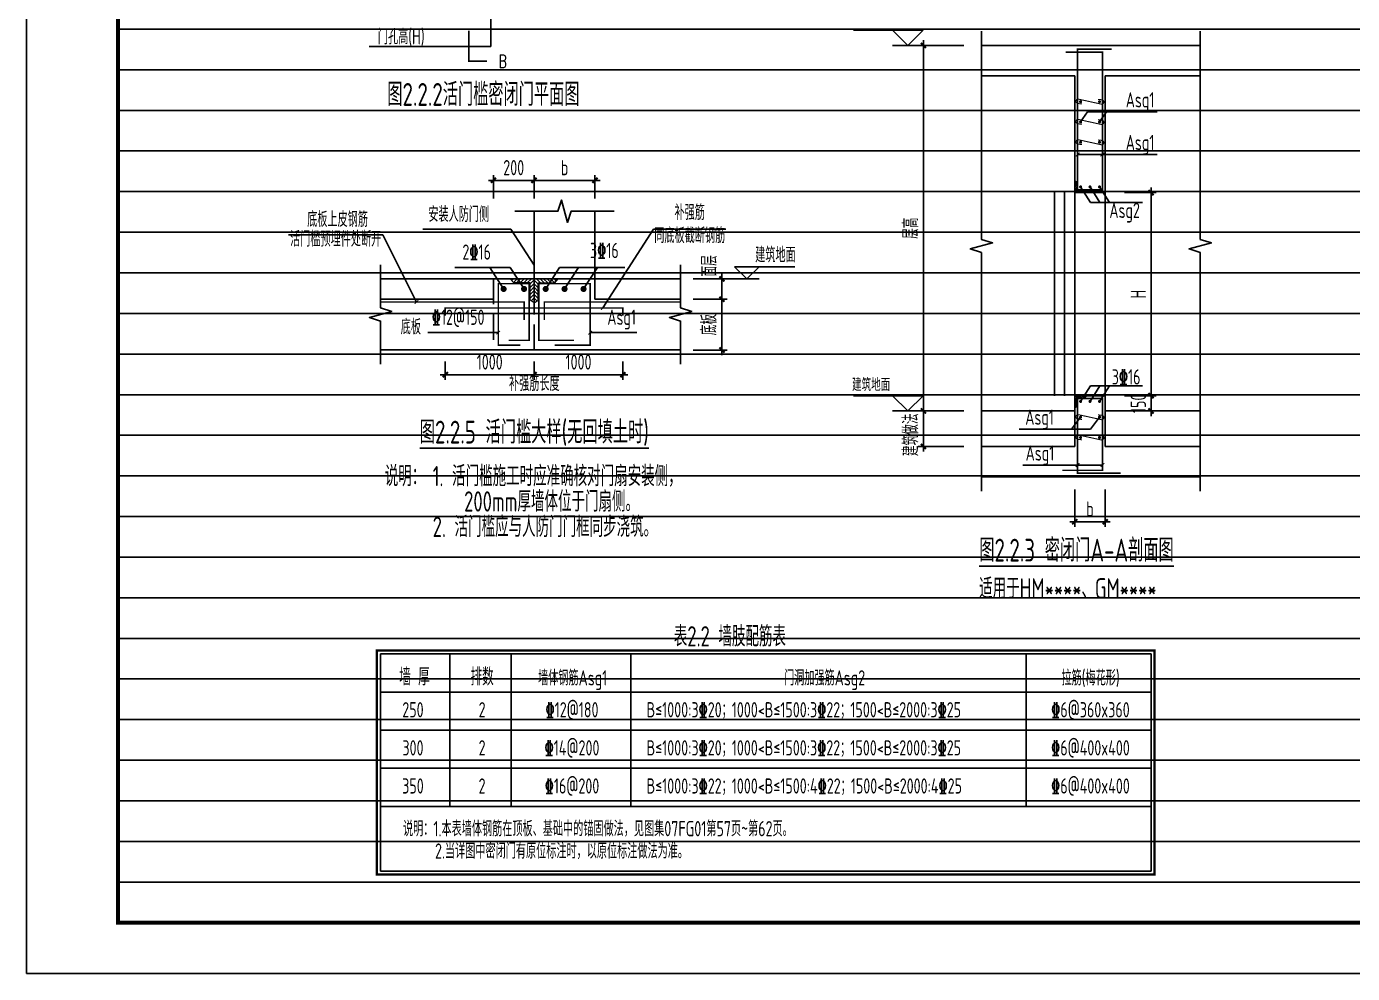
# Model space of a CAD drawing. Extents: x 37906 to 290206, y -18154 to 41246.
# Drawn here: x 37906 to 50966, y 11546 to 20872 of the extents above; entities that cross this region are included whole.
import ezdxf
from ezdxf.enums import TextEntityAlignment as Align

# ---------------------------------------------------------------- set-up
doc = ezdxf.new("R2010")
doc.units = 0
doc.header["$LTSCALE"] = 1000
doc.header["$MEASUREMENT"] = 0
doc.linetypes.add('DASH', pattern=[0.35, 0.25, -0.1])
for name, color, linetype in [('DETL', 7, 'Continuous'), ('DIM', 3, 'Continuous'), ('DIM_ELEV', 3, 'Continuous'), ('DIM_SYMB', 3, 'Continuous'), ('ECA_TK', 7, 'Continuous'), ('PUB_DIM', 3, 'Continuous'), ('PUB_TEXT', 7, 'Continuous'), ('REIN', 1, 'Continuous'), ('RF-KX', 142, 'Continuous'), ('TAB', 83, 'Continuous'), ('TAB_TEXT', 7, 'Continuous'), ('TEXT', 7, 'Continuous'), ('tk', 7, 'Continuous'), ('WALL', 9, 'Continuous')]:
    doc.layers.add(name, color=color, linetype=linetype)
for name, color, linetype, lineweight in [('REINL', 1, 'Continuous', 0), ('人防细线', 142, 'Continuous', 18), ('表格边线', 105, 'Continuous', 18)]:
    doc.layers.add(name, color=color, linetype=linetype, lineweight=lineweight)
doc.styles.add('_TCH_LABEL', font='COMPLEX', dxfattribs={"bigfont": 'GBCBIG'})
doc.styles.add('TSSD_Dimension', font='tssdeng.shx', dxfattribs={"width": 0.7, "bigfont": 'hztxt.shx'})
doc.styles.add('TSSD_Label', font='tssdeng2.shx', dxfattribs={"width": 0.7, "bigfont": 'tssdchn.shx'})
doc.styles.add('TSSD_Rein', font='tssdeng2.shx', dxfattribs={"width": 0.7, "bigfont": 'tssdchn.shx'})
doc.dimstyles.new('TSSD_25_50', dxfattribs={"dimtxt": 150, "dimasz": 50, "dimexe": 50, "dimexo": 125, "dimgap": 50, "dimtad": 1, "dimdec": 0, "dimlfac": 0.5, "dimzin": 0, "dimdsep": 46, "dimtxsty": 'TSSD_Dimension', "dimblk": 'ARCHTICK', "dimblk1": 'ARCHTICK', "dimblk2": 'ARCHTICK', "dimcen": 0, "dimdle": 50, "dimclrt": 7, "dimadec": 0, "dimazin": 0, "dimtfac": 1, "dimtdec": 0, "dimtix": 1, "dimtmove": 2, "dimatfit": 3, "dimfxl": 1, "dimtolj": 1, "dimtzin": 0, "dimarcsym": 0})
doc.dimstyles.new('TSSD_50_50', dxfattribs={"dimtxt": 150, "dimasz": 50, "dimexe": 50, "dimexo": 125, "dimgap": 50, "dimtad": 1, "dimdec": 0, "dimzin": 0, "dimdsep": 46, "dimtxsty": 'TSSD_Dimension', "dimblk": 'ARCHTICK', "dimblk1": 'ARCHTICK', "dimblk2": 'ARCHTICK', "dimcen": 0, "dimdle": 50, "dimclrt": 7, "dimadec": 0, "dimazin": 0, "dimtfac": 1, "dimtdec": 0, "dimtix": 1, "dimtmove": 2, "dimatfit": 3, "dimfxl": 1, "dimtolj": 1, "dimtzin": 0, "dimarcsym": 0})

# ---------------------------------------------------------------- blocks, each defined once
blk = doc.blocks.new('10B_A1')
at = {"layer": 'ECA_TK'}
blk.add_lwpolyline([(0, 0), (841, 0), (841, 594), (0, 594)], close=True, dxfattribs=at)
at = {"layer": 'ECA_TK', "const_width": 0.8}
blk.add_lwpolyline([(831, 10), (831, 584), (18, 584), (18, 10)], close=True, dxfattribs=at)
blk = doc.blocks.new('20190225.14171298')
at = {"layer": 'Defpoints', "color": 8, "lineweight": -3}
for p, q in [((37350, 8400), (0, 8400)), ((37350, 8000), (0, 8000)), ((37350, 7600), (0, 7600)), ((37350, 7200), (0, 7200)), ((37350, 6800), (0, 6800)), ((37350, 6400), (0, 6400)), ((37350, 6000), (0, 6000)), ((37350, 5600), (0, 5600)), ((37350, 5200), (0, 5200)), ((37350, 4800), (0, 4800)), ((37350, 4400), (0, 4400)), ((37350, 4000), (0, 4000)), ((37350, 3600), (0, 3600)), ((37350, 3200), (0, 3200)), ((37350, 2800), (0, 2800)), ((37350, 2400), (0, 2400)), ((37350, 2000), (0, 2000)), ((37350, 1600), (0, 1600)), ((37350, 1200), (0, 1200)), ((37350, 800), (0, 800)), ((37350, 400), (0, 400)), ((37350, 400), (0, 400)), ((37350, 0), (0, 0))]:
    blk.add_line(p, q, dxfattribs=at)
blk = doc.blocks.new('_ArchTick')
at = {"color": 0, "linetype": 'ByBlock', "const_width": 0.4}
blk.add_lwpolyline([(-0.5, -0.5), (0.5, 0.5)], dxfattribs=at)
blk = doc.blocks.new('*D45')
at = {"layer": 'Defpoints', "color": 0, "transparency": 16777216}
for p in [(48231, 16436), (48531, 16436), (48531, 15995)]:
    blk.add_point(p, dxfattribs=at)
at = {"layer": 'PUB_DIM', "color": 0, "lineweight": -2, "transparency": 16777216}
for p, q in [((48231, 16311), (48231, 15945)), ((48531, 16311), (48531, 15945)), ((48181, 15995), (48581, 15995))]:
    blk.add_line(p, q, dxfattribs=at)
at = {"layer": 'PUB_DIM', "color": 0, "lineweight": -2, "transparency": 16777216, "xscale": 50, "yscale": 50, "zscale": 50, "rotation": 180}
blk.add_blockref('_ArchTick', (48231, 15995), dxfattribs=at)
at = {"layer": 'PUB_DIM', "color": 0, "lineweight": -2, "transparency": 16777216, "xscale": 50, "yscale": 50, "zscale": 50}
blk.add_blockref('_ArchTick', (48531, 15995), dxfattribs=at)
at = {"layer": 'PUB_DIM', "color": 7, "transparency": 16777216, "insert": (48381, 16120), "char_height": 150, "attachment_point": 5, "style": 'TSSD_Dimension'}
blk.add_mtext('\\A1;b', dxfattribs=at)
blk = doc.blocks.new('*D46')
at = {"layer": 'Defpoints', "color": 0, "transparency": 16777216}
for p in [(48597, 19236), (48982, 19236), (48597, 17236)]:
    blk.add_point(p, dxfattribs=at)
at = {"layer": 'PUB_DIM', "color": 0, "lineweight": -2, "transparency": 16777216}
for p, q in [((48722, 19236), (49032, 19236)), ((48982, 17186), (48982, 19286)), ((48722, 17236), (49032, 17236))]:
    blk.add_line(p, q, dxfattribs=at)
at = {"layer": 'PUB_DIM', "color": 0, "lineweight": -2, "transparency": 16777216, "xscale": 50, "yscale": 50, "zscale": 50}
for p, rotation in [((48982, 19236), 90), ((48982, 17236), 270)]:
    blk.add_blockref('_ArchTick', p, dxfattribs=dict(at, rotation=rotation))
at = {"layer": 'PUB_DIM', "color": 7, "transparency": 16777216, "insert": (48857, 18236), "char_height": 150, "attachment_point": 5, "rotation": 90, "style": 'TSSD_Dimension'}
blk.add_mtext('\\A1;H', dxfattribs=at)
blk = doc.blocks.new('*D47')
at = {"layer": 'Defpoints', "color": 0, "transparency": 16777216}
for p in [(48597, 17236), (48982, 17236), (48597, 17086)]:
    blk.add_point(p, dxfattribs=at)
at = {"layer": 'PUB_DIM', "color": 0, "lineweight": -2, "transparency": 16777216}
for p, q in [((48982, 17036), (48982, 17286)), ((48722, 17236), (49032, 17236)), ((48722, 17086), (49032, 17086))]:
    blk.add_line(p, q, dxfattribs=at)
at = {"layer": 'PUB_DIM', "color": 0, "lineweight": -2, "transparency": 16777216, "xscale": 50, "yscale": 50, "zscale": 50}
for p, rotation in [((48982, 17236), 90), ((48982, 17086), 270)]:
    blk.add_blockref('_ArchTick', p, dxfattribs=dict(at, rotation=rotation))
at = {"layer": 'PUB_DIM', "color": 7, "transparency": 16777216, "insert": (48857, 17161), "char_height": 150, "attachment_point": 5, "rotation": 90, "style": 'TSSD_Dimension'}
blk.add_mtext('\\A1;150', dxfattribs=at)
blk = doc.blocks.new('*D48')
at = {"layer": 'Defpoints', "color": 0, "transparency": 16777216}
for p in [(46740, 20686), (47262, 20686), (47262, 17086)]:
    blk.add_point(p, dxfattribs=at)
at = {"layer": 'PUB_DIM', "color": 0, "lineweight": -2, "transparency": 16777216}
for p, q in [((47137, 20686), (46690, 20686)), ((46740, 17036), (46740, 20736)), ((47137, 17086), (46690, 17086))]:
    blk.add_line(p, q, dxfattribs=at)
at = {"layer": 'PUB_DIM', "color": 0, "lineweight": -2, "transparency": 16777216, "xscale": 50, "yscale": 50, "zscale": 50}
for p, rotation in [((46740, 20686), 90), ((46740, 17086), 270)]:
    blk.add_blockref('_ArchTick', p, dxfattribs=dict(at, rotation=rotation))
at = {"layer": 'PUB_DIM', "color": 7, "transparency": 16777216, "insert": (46615, 18886), "char_height": 150, "attachment_point": 5, "rotation": 90, "style": 'TSSD_Dimension'}
blk.add_mtext('\\A1;层高', dxfattribs=at)
blk = doc.blocks.new('MJ-U')
at = {"layer": 'WALL'}
h = blk.add_hatch(dxfattribs=at)
h.set_pattern_fill('ANSI31', color=6, scale=100, style=0)
h.set_pattern_definition([(45, (-873776.461, -21584.63), (-8.83883476, 8.83883476), [])])
h.paths.add_polyline_path([(-117.2, 0), (0, 0), (0, -118.5), (-20, -104.4), (-20, -20), (-100.4, -20)])
at = {"layer": 'WALL', "color": 6}
blk.add_line((-117.2, 0), (-100.4, -20), dxfattribs=at)
at = {"layer": '人防细线', "color": 6}
for p, q in [((-117.2, 0), (0, 0)), ((-100.4, -20), (-117.2, 0)), ((0, 0), (0, -118.5)), ((-20, -20), (-100.4, -20)), ((-20, -104.4), (-20, -20)), ((0, -118.5), (-20, -104.4))]:
    blk.add_line(p, q, dxfattribs=at)
blk = doc.blocks.new('*D50')
at = {"layer": 'Defpoints', "color": 0, "transparency": 16777216}
for p in [(46740, 17086), (47262, 17086), (47262, 16736)]:
    blk.add_point(p, dxfattribs=at)
at = {"layer": 'PUB_DIM', "color": 0, "lineweight": -2, "transparency": 16777216}
for p, q in [((46740, 16686), (46740, 17136)), ((47137, 17086), (46690, 17086)), ((47137, 16736), (46690, 16736))]:
    blk.add_line(p, q, dxfattribs=at)
at = {"layer": 'PUB_DIM', "color": 0, "lineweight": -2, "transparency": 16777216, "xscale": 50, "yscale": 50, "zscale": 50}
for p, rotation in [((46740, 17086), 90), ((46740, 16736), 270)]:
    blk.add_blockref('_ArchTick', p, dxfattribs=dict(at, rotation=rotation))
at = {"layer": 'PUB_DIM', "color": 7, "transparency": 16777216, "insert": (46615, 16851), "char_height": 150, "attachment_point": 5, "rotation": 90, "style": 'TSSD_Dimension'}
blk.add_mtext('\\A1;建筑做法', dxfattribs=at)
blk = doc.blocks.new('*D56')
at = {"layer": 'Defpoints', "color": 0, "transparency": 16777216}
for p in [(44348, 18386), (44348, 18186), (44756, 18186)]:
    blk.add_point(p, dxfattribs=at)
at = {"layer": 'DIM', "color": 0, "lineweight": -2, "transparency": 16777216}
for p, q in [((44756, 18436), (44756, 18136)), ((44473, 18386), (44806, 18386)), ((44473, 18186), (44806, 18186))]:
    blk.add_line(p, q, dxfattribs=at)
at = {"layer": 'DIM', "color": 0, "lineweight": -2, "transparency": 16777216, "xscale": 50, "yscale": 50, "zscale": 50}
for p, rotation in [((44756, 18386), 90), ((44756, 18186), 270)]:
    blk.add_blockref('_ArchTick', p, dxfattribs=dict(at, rotation=rotation))
at = {"layer": 'DIM', "color": 7, "transparency": 16777216, "insert": (44631, 18515), "char_height": 150, "attachment_point": 5, "rotation": 90, "style": 'TSSD_Dimension'}
blk.add_mtext('\\A1;面层', dxfattribs=at)
blk = doc.blocks.new('*D57')
at = {"layer": 'Defpoints', "color": 0, "transparency": 16777216}
for p in [(44348, 18186), (44348, 17686), (44756, 17686)]:
    blk.add_point(p, dxfattribs=at)
at = {"layer": 'DIM', "color": 0, "lineweight": -2, "transparency": 16777216}
for p, q in [((44473, 18186), (44806, 18186)), ((44756, 18236), (44756, 17636)), ((44473, 17686), (44806, 17686))]:
    blk.add_line(p, q, dxfattribs=at)
at = {"layer": 'DIM', "color": 0, "lineweight": -2, "transparency": 16777216, "xscale": 50, "yscale": 50, "zscale": 50}
for p, rotation in [((44756, 18186), 90), ((44756, 17686), 270)]:
    blk.add_blockref('_ArchTick', p, dxfattribs=dict(at, rotation=rotation))
at = {"layer": 'DIM', "color": 7, "transparency": 16777216, "insert": (44629, 17936), "char_height": 150, "attachment_point": 5, "rotation": 90, "style": 'TSSD_Dimension'}
blk.add_mtext('\\A1;底板', dxfattribs=at)
blk = doc.blocks.new('*D66')
at = {"layer": 'Defpoints', "color": 0, "transparency": 16777216}
for p in [(42031, 17699), (42905, 17699), (42905, 17443)]:
    blk.add_point(p, dxfattribs=at)
at = {"layer": 'DIM', "color": 0, "lineweight": -2, "transparency": 16777216}
for p, q in [((42031, 17574), (42031, 17393)), ((42905, 17574), (42905, 17393)), ((41981, 17443), (42955, 17443))]:
    blk.add_line(p, q, dxfattribs=at)
at = {"layer": 'DIM', "color": 0, "lineweight": -2, "transparency": 16777216, "xscale": 50, "yscale": 50, "zscale": 50, "rotation": 180}
blk.add_blockref('_ArchTick', (42031, 17443), dxfattribs=at)
at = {"layer": 'DIM', "color": 0, "lineweight": -2, "transparency": 16777216, "xscale": 50, "yscale": 50, "zscale": 50}
blk.add_blockref('_ArchTick', (42905, 17443), dxfattribs=at)
at = {"layer": 'DIM', "color": 7, "transparency": 16777216, "insert": (42468, 17568), "char_height": 150, "attachment_point": 5, "style": 'TSSD_Dimension'}
blk.add_mtext('\\A1;1000', dxfattribs=at)
blk = doc.blocks.new('*D67')
at = {"layer": 'Defpoints', "color": 0, "transparency": 16777216}
for p in [(42905, 17699), (43780, 17699), (43780, 17443)]:
    blk.add_point(p, dxfattribs=at)
at = {"layer": 'DIM', "color": 0, "lineweight": -2, "transparency": 16777216}
for p, q in [((42905, 17574), (42905, 17393)), ((43780, 17574), (43780, 17393)), ((42855, 17443), (43830, 17443))]:
    blk.add_line(p, q, dxfattribs=at)
at = {"layer": 'DIM', "color": 0, "lineweight": -2, "transparency": 16777216, "xscale": 50, "yscale": 50, "zscale": 50, "rotation": 180}
blk.add_blockref('_ArchTick', (42905, 17443), dxfattribs=at)
at = {"layer": 'DIM', "color": 0, "lineweight": -2, "transparency": 16777216, "xscale": 50, "yscale": 50, "zscale": 50}
blk.add_blockref('_ArchTick', (43780, 17443), dxfattribs=at)
at = {"layer": 'DIM', "color": 7, "transparency": 16777216, "insert": (43343, 17568), "char_height": 150, "attachment_point": 5, "style": 'TSSD_Dimension'}
blk.add_mtext('\\A1;1000', dxfattribs=at)
blk = doc.blocks.new('*D68')
at = {"layer": 'Defpoints', "color": 0}
for p in [(42905, 19357), (42505, 19052), (42905, 19052)]:
    blk.add_point(p, dxfattribs=at)
at = {"layer": 'DIM', "color": 0, "lineweight": -2}
for p, q in [((42455, 19357), (42955, 19357)), ((42505, 19177), (42505, 19407)), ((42905, 19177), (42905, 19407))]:
    blk.add_line(p, q, dxfattribs=at)
at = {"layer": 'DIM', "color": 0, "lineweight": -2, "xscale": 50, "yscale": 50, "zscale": 50, "rotation": 180}
blk.add_blockref('_ArchTick', (42505, 19357), dxfattribs=at)
at = {"layer": 'DIM', "color": 0, "lineweight": -2, "xscale": 50, "yscale": 50, "zscale": 50}
blk.add_blockref('_ArchTick', (42905, 19357), dxfattribs=at)
at = {"layer": 'DIM', "color": 7, "insert": (42705, 19482), "char_height": 150, "attachment_point": 5, "style": 'TSSD_Dimension'}
blk.add_mtext('\\A1;200', dxfattribs=at)
blk = doc.blocks.new('*D69')
at = {"layer": 'Defpoints', "color": 0}
for p in [(43505, 19357), (42905, 19052), (43505, 19052)]:
    blk.add_point(p, dxfattribs=at)
at = {"layer": 'DIM', "color": 0, "lineweight": -2}
for p, q in [((42855, 19357), (43555, 19357)), ((42905, 19177), (42905, 19407)), ((43505, 19177), (43505, 19407))]:
    blk.add_line(p, q, dxfattribs=at)
at = {"layer": 'DIM', "color": 0, "lineweight": -2, "xscale": 50, "yscale": 50, "zscale": 50, "rotation": 180}
blk.add_blockref('_ArchTick', (42905, 19357), dxfattribs=at)
at = {"layer": 'DIM', "color": 0, "lineweight": -2, "xscale": 50, "yscale": 50, "zscale": 50}
blk.add_blockref('_ArchTick', (43505, 19357), dxfattribs=at)
at = {"layer": 'DIM', "color": 7, "insert": (43205, 19482), "char_height": 150, "attachment_point": 5, "style": 'TSSD_Dimension'}
blk.add_mtext('\\A1;b', dxfattribs=at)

msp = doc.modelspace()

# ---------------------------------------------------------------- linework, layer by layer
at = {"color": 0, "linetype": 'ByBlock', "const_width": 10}
for points in [[(48276.6, 19629.4), (48240.7, 19593.6)], [(48521.6, 19629.4), (48485.7, 19593.6)], [(41764.2, 18176.7), (41728.4, 18140.9)], [(43599.6, 18117.9), (43563.8, 18082.1)], [(42570.8, 17875.5), (42535, 17839.6)], [(43475.8, 17875.5), (43440, 17839.6)], [(48276.6, 16570.8), (48240.7, 16534.9)], [(48521.6, 16570.8), (48485.7, 16534.9)]]:
    msp.add_lwpolyline(points, dxfattribs=at)
at = {"layer": 'DETL'}
for p, q in [((47311.1, 20686), (48381.1, 20686)), ((48381.1, 20686), (49466.3, 20686)), ((47311.1, 20386), (48231.1, 20386)), ((48231.1, 19236), (48231.1, 20386)), ((48531.1, 19236), (48531.1, 20386)), ((48531.1, 20386), (49466.3, 20386)), ((48231.1, 19236), (48531.1, 19236)), ((42905.4, 18386.3), (42905.4, 19052)), ((43505.4, 18386.3), (43505.4, 19052)), ((41394.1, 18386.3), (43505.4, 18386.3)), ((42505.4, 18386.3), (42505.4, 18186.3)), ((42905.4, 18386.3), (42905.4, 18186.3)), ((43505.4, 18386.3), (43505.4, 18186.3)), ((43505.4, 18386.3), (44347.9, 18386.3)), ((41394.1, 18186.3), (42505.4, 18186.3)), ((43505.4, 18186.3), (44347.9, 18186.3)), ((41394.1, 17686.3), (44347.9, 17686.3)), ((48231.1, 16736), (48231.1, 17236)), ((48231.1, 17236), (48531.1, 17236)), ((48531.1, 16736), (48531.1, 17236)), ((47311.1, 16736), (48231.1, 16736)), ((48531.1, 16736), (49466.3, 16736)), ((47311.1, 16436), (48381.1, 16436)), ((48381.1, 16436), (49466.3, 16436))]:
    msp.add_line(p, q, dxfattribs=at)
at = {"layer": 'DIM_ELEV'}
for p, q in [((46736.8, 20836), (46052.8, 20836)), ((46586.8, 20686), (46436.8, 20836)), ((46586.8, 20686), (46736.8, 20836)), ((46936.8, 20686), (46436.8, 20686)), ((46736.8, 17236), (46052.8, 17236)), ((46586.8, 17086), (46436.8, 17236)), ((46586.8, 17086), (46736.8, 17236)), ((46936.8, 17086), (46436.8, 17086))]:
    msp.add_line(p, q, dxfattribs=at)
at = {"layer": 'DIM_SYMB'}
for points in [[(47311.1, 20826), (47311.1, 18776), (47421.1, 18741), (47201.1, 18681), (47311.1, 18646), (47311.1, 16296)], [(49466.3, 20826), (49466.3, 18776), (49576.3, 18741), (49356.3, 18681), (49466.3, 18646), (49466.3, 16296)], [(42715.4, 19052), (43140.4, 19052), (43175.4, 19162), (43235.4, 18942), (43270.4, 19052), (43695.4, 19052)], [(41394.1, 18526.3), (41394.1, 18101.3), (41504.1, 18066.3), (41284.1, 18006.3), (41394.1, 17971.3), (41394.1, 17546.3)], [(44347.9, 17546.3), (44347.9, 17971.3), (44237.9, 18006.3), (44457.9, 18066.3), (44347.9, 18101.3), (44347.9, 18526.3)]]:
    msp.add_lwpolyline(points, dxfattribs=at)
at = {"layer": 'PUB_DIM'}
for p, q in [((45000.9, 18386.3), (44880.9, 18506.3)), ((44880.9, 18506.3), (45473.4, 18506.3)), ((45000.9, 18386.3), (45120.9, 18506.3)), ((44502.7, 18386.3), (45120.9, 18386.3))]:
    msp.add_line(p, q, dxfattribs=at)
at = {"layer": 'PUB_TEXT'}
for p, q in [((42479.7, 21087.7), (42479.7, 20675)), ((42479.7, 20675), (41282.7, 20675))]:
    msp.add_line(p, q, dxfattribs=at)
at = {"layer": 'PUB_TEXT', "const_width": 15}
msp.add_lwpolyline([(42262, 20829.8), (42262, 20529.8), (42442, 20529.8)], dxfattribs=at)
at = {"layer": 'REIN', "const_width": 15}
for points in [[(48142.2, 20618.9), (48503.6, 20618.9), (48503.6, 19263.5), (48258.6, 19263.5), (48258.6, 20648.1), (48595.6, 20648.1)], [(42655.4, 17781.3), (42857.9, 17781.3), (42857.9, 18338.8), (42552.9, 18338.8), (42552.9, 17733.8), (42770.4, 17733.8)], [(43108.9, 17733.8), (43457.9, 17733.8), (43457.9, 18338.8), (42952.9, 18338.8), (42952.9, 17781.3), (43299.8, 17781.3)], [(42808.6, 17981.6), (42808.6, 18158.8), (41394.1, 18158.8)], [(43006.8, 17981.6), (43006.8, 18158.8), (44347.9, 18158.8)], [(43780.2, 18025), (43780.2, 18100), (42030.5, 18100), (42030.5, 18025)], [(48683.9, 16473.1), (48258.6, 16473.1), (48258.6, 17208.5), (48503.6, 17208.5), (48503.6, 16500.6), (48107, 16500.6)]]:
    msp.add_lwpolyline(points, dxfattribs=at)
at = {"layer": 'REIN', "ltscale": 0.5}
for points, const_width in [([(48288.4, 20139.3, 1), (48288.4, 20124.3, 1)], 15), ([(48474.7, 20139.3, 1), (48474.7, 20124.3, 1)], 15), ([(48288.4, 19939.3, 1), (48288.4, 19924.3, 1)], 15), ([(48474.7, 19939.3, 1), (48474.7, 19924.3, 1)], 15), ([(48288.4, 19739.3, 1), (48288.4, 19724.3, 1)], 15), ([(48474.7, 19739.3, 1), (48474.7, 19724.3, 1)], 15), ([(48288.4, 19284.9, -1), (48288.4, 19299.9, -1)], 15), ([(48381.1, 19284.9, -1), (48381.1, 19299.9, -1)], 15), ([(48474.7, 19284.9, -1), (48474.7, 19299.9, -1)], 15), ([(42605.4, 18302.4, -1), (42605.4, 18272.4, -1)], 30), ([(42807, 18302.4, -1), (42807, 18272.4, -1)], 30), ([(43019.9, 18302.4, 1), (43019.9, 18272.4, 1)], 30), ([(43205.4, 18302.4, 1), (43205.4, 18272.4, 1)], 30), ([(43392.5, 18302.4, 1), (43392.5, 18272.4, 1)], 30), ([(48288.4, 17187.2, 1), (48288.4, 17172.2, 1)], 15), ([(48381.1, 17187.2, 1), (48381.1, 17172.2, 1)], 15), ([(48474.7, 17187.2, 1), (48474.7, 17172.2, 1)], 15), ([(48288.4, 17017.1, -1), (48288.4, 17032.1, -1)], 15), ([(48474.7, 17017.1, -1), (48474.7, 17032.1, -1)], 15), ([(48288.4, 16832.1, 1), (48288.4, 16817.1, 1)], 15), ([(48474.7, 16832.1, 1), (48474.7, 16817.1, 1)], 15)]:
    msp.add_lwpolyline(points, format="xyb", close=True, dxfattribs=dict(at, const_width=const_width))
at = {"layer": 'REIN', "linetype": 'DASH', "ltscale": 0.3, "const_width": 10}
for points in [[(48301.5, 19909.1), (48261.8, 19913.7, -0.9976711), (48266.7, 19956.8), (48493.6, 19907.1, 1.0023344), (48498.5, 19950.2), (48458.8, 19954.8)], [(48301.6, 16801.9), (48261.8, 16806.5, -0.9976711), (48266.7, 16849.5), (48493.6, 16799.9, 1.0023344), (48498.5, 16843), (48458.8, 16847.6)]]:
    msp.add_lwpolyline(points, format="xyb", dxfattribs=at)
at = {"layer": 'REINL', "const_width": 10}
for points in [[(48301.5, 20109.1), (48261.8, 20113.7, -0.9976711), (48266.7, 20156.8), (48493.6, 20107.1, 1.0023344), (48498.5, 20150.2), (48458.8, 20154.8)], [(48301.5, 19709.1), (48261.8, 19713.7, -0.9976711), (48266.7, 19756.8), (48493.6, 19707.1, 1.0023344), (48498.5, 19750.2), (48458.8, 19754.8)], [(48301.6, 17001.9), (48261.8, 17006.5, -0.9976711), (48266.7, 17049.5), (48493.6, 16999.9, 1.0023344), (48498.5, 17043), (48458.8, 17047.6)]]:
    msp.add_lwpolyline(points, format="xyb", dxfattribs=at)
at = {"layer": 'RF-KX'}
for points in [[(48031.1, 17236), (48031.1, 19236)], [(48131.1, 17236), (48131.1, 19236)], [(48231.1, 17236), (48231.1, 19236)], [(48531.1, 19236), (48531.1, 17236)], [(47311.1, 17086), (48231.1, 17086)], [(48531.1, 17086), (49466.3, 17086)]]:
    msp.add_lwpolyline(points, dxfattribs=at)
at = {"layer": 'TAB'}
for p, q in [((41391.7, 14693.2), (41391.7, 13191.5)), ((41391.7, 14693.2), (41391.7, 12554.8)), ((41391.7, 14693.2), (48982.7, 14693.2)), ((41391.7, 14693.2), (48982.7, 14693.2)), ((42076.1, 14693.2), (42076.1, 13191.5)), ((42680.1, 14693.2), (42680.1, 13191.5)), ((43858.7, 14693.2), (43858.7, 13191.5)), ((47751.4, 14693.2), (47751.4, 13191.5)), ((48982.7, 14693.2), (48982.7, 12554.8)), ((41391.7, 14317.8), (48982.7, 14317.8)), ((41391.7, 13942.3), (48982.7, 13942.3)), ((41391.7, 13566.9), (48982.7, 13566.9)), ((41391.7, 13191.5), (48982.7, 13191.5)), ((41391.7, 13191.5), (48982.7, 13191.5)), ((41391.7, 12554.8), (48982.7, 12554.8)), ((41391.7, 12554.8), (48982.7, 12554.8)), ((41391.7, 12554.8), (48982.7, 12554.8)), ((41391.7, 12554.8), (48982.7, 12554.8))]:
    msp.add_line(p, q, dxfattribs=at)
at = {"layer": 'TEXT'}
for p, q in [((48288.4, 19931.8), (48357, 20031.4)), ((48474.7, 19931.8), (48543.3, 20031.4)), ((48288.4, 17024.6), (48200.4, 16906.1)), ((48474.7, 17024.6), (48386.6, 16906.1))]:
    msp.add_line(p, q, dxfattribs=at)
at = {"layer": 'TEXT', "ltscale": 100}
for p, q in [((49042.8, 20031.4), (48357, 20031.4)), ((49042.8, 19611.5), (48258.6, 19611.5)), ((48288.4, 19292.4), (48386.2, 19137.5)), ((48381.1, 19292.4), (48479, 19137.5)), ((48474.7, 19292.4), (48572.5, 19137.5)), ((48898.5, 19137.5), (48386.2, 19137.5)), ((40487.6, 18821.6), (41415.2, 18821.6)), ((41808.5, 18874.9), (42675.7, 18874.9)), ((44793.5, 18874.9), (44083.3, 18874.9)), ((42125.3, 18499.6), (42669.8, 18499.6)), ((43799.5, 18499.6), (43157.2, 18499.6)), ((41858.6, 17857.6), (42552.9, 17857.6)), ((43457.9, 17857.6), (43918.1, 17857.6)), ((48288.4, 17179.7), (48386.2, 17334.6)), ((48381.1, 17179.7), (48479, 17334.6)), ((48898.5, 17334.6), (48386.2, 17334.6)), ((48474.7, 17179.7), (48572.5, 17334.6)), ((47684.7, 16906.1), (48386.6, 16906.1)), ((47720.1, 16552.9), (48503.6, 16552.9))]:
    msp.add_line(p, q, dxfattribs=at)
at = {"layer": 'TEXT', "linetype": 'Continuous'}
for p, q in [((41746.3, 18158.8), (41415.2, 18821.6)), ((42905.4, 18520.1), (42675.7, 18874.9)), ((43581.7, 18100), (44083.3, 18874.9)), ((42605.4, 18287.4), (42468.1, 18499.6)), ((42807, 18287.4), (42669.8, 18499.6)), ((43019.9, 18287.4), (43157.2, 18499.6)), ((43205.4, 18287.4), (43342.6, 18499.6)), ((43392.5, 18287.4), (43529.7, 18499.6))]:
    msp.add_line(p, q, dxfattribs=at)
at = {"layer": 'TEXT', "linetype": 'DASH'}
msp.add_lwpolyline([(42905.4, 18386.3), (42505.4, 18386.3), (42505.4, 17686.3), (42905.4, 17686.3)], close=True, dxfattribs=at)
at = {"layer": '表格边线'}
msp.add_line((41391.7, 12554.8), (48982.7, 12554.8), dxfattribs=at)
at = {"layer": '表格边线', "const_width": 23.3}
msp.add_lwpolyline([(49017.7, 14728.2), (41356.7, 14728.2), (41356.7, 12519.8), (49017.7, 12519.8)], close=True, dxfattribs=at)

# ---------------------------------------------------------------- block references
at = {"rotation": 180}
msp.add_blockref('MJ-U', (48231.1, 19236), dxfattribs=at)
at = {"yscale": 2, "zscale": 2}
for xscale in [2, -2]:
    msp.add_blockref('MJ-U', (42905.4, 18386.3), dxfattribs=dict(at, xscale=xscale))
at = {"xscale": -1}
msp.add_blockref('MJ-U', (48231.1, 17236), dxfattribs=at)
at = {"layer": 'DIM_SYMB'}
msp.add_blockref('20190225.14171298', (38806.2, 12446.3), dxfattribs=at)
at = {"layer": 'tk', "xscale": 50, "yscale": 50, "zscale": 50}
msp.add_blockref('10B_A1', (37906.2, 11546.3), dxfattribs=at)

# ---------------------------------------------------------------- texts
at = {"layer": 'DETL', "lineweight": 13, "style": 'TSSD_Rein', "width": 0.7}
for s, p in [('说明：', (41434.9, 16344.7)), ('1. 活门槛施工时应准确核对门扇安装侧，', (41906.8, 16344.7)), ('200mm厚墙体位于门扇侧。', (42216.3, 16094.7)), ('2. 活门槛应与人防门门框同步浇筑。', (41906.8, 15844.7)), ('适用于HM****、GM****', (47289.2, 15238.6))]:
    msp.add_text(s, height=200, dxfattribs=at).set_placement(p)
at = {"layer": 'PUB_TEXT', "style": 'TSSD_Rein', "width": 0.7}
msp.add_text('门孔高(H)', height=150, dxfattribs=at).set_placement((41827.5, 20696.6), align=Align.RIGHT)
at = {"layer": 'PUB_TEXT'}
for s, height, style, width, p in [('B', 127.5, '_TCH_LABEL', 0.705882, (42555.6, 20466)), ('建筑地面', 150, 'TSSD_Rein', 0.7, (45083.3, 18548.3)), ('建筑地面', 127.5, 'TSSD_Rein', 0.7, (46037.8, 17281))]:
    msp.add_text(s, height=height, dxfattribs=dict(at, style=style, width=width)).set_placement(p)
at = {"layer": 'TAB_TEXT', "style": 'TSSD_Label', "width": 0.7}
msp.add_text('表2.2 墙肢配筋表', height=200, dxfattribs=at).set_placement((44834, 14866.8), align=Align.MIDDLE_CENTER)
at = {"layer": 'TEXT', "style": 'TSSD_Label', "width": 0.7}
for s, p in [('%%U图2.2.2活门槛密闭门平面图', (42406.3, 20023.2)), ('%%U图2.2.5 活门槛大样(无回填土时)', (42908, 16697.5)), ('%%U图2.2.3 密闭门A-A剖面图', (48248.1, 15535.2))]:
    msp.add_text(s, height=225, dxfattribs=at).set_placement(p, align=Align.BOTTOM_CENTER)
at = {"layer": 'TEXT', "ltscale": 100, "style": 'TSSD_Rein', "width": 0.7}
for s, p in [('Asg1', (48733.2, 20075.1)), ('Asg1', (48733.2, 19655.2)), ('Asg2', (48572, 18986.3)), ('3\x8416', (48595.4, 17346.2)), ('Asg1', (47743.4, 16949.8)), ('Asg1', (47747, 16596.6))]:
    msp.add_text(s, height=150, dxfattribs=at).set_placement(p)
at = {"layer": 'TEXT', "lineweight": 13, "ltscale": 100, "style": 'TSSD_Rein', "width": 0.7}
for s, p in [('安装人防门侧', (42163.6, 18902.5)), ('补强筋', (44438.4, 18921.4)), ('底板上皮钢筋', (40970.2, 18853)), ('活门槛预埋件处断开', (40951.4, 18659.7)), ('同底板截断钢筋', (44438.4, 18693.8)), ('2\x8416', (42340, 18530.9)), ('3\x8416', (43597.8, 18546.1)), ('\x8412@150', (42157.5, 17888.9)), ('Asg1', (43768, 17888.9)), ('补强筋长度', (42907.4, 17237.2))]:
    msp.add_text(s, height=150, dxfattribs=at).set_placement(p, align=Align.BOTTOM_CENTER)
msp.add_text('底板', height=150, dxfattribs=at).set_placement((41591.9, 17838.9))
at = {"layer": 'TEXT', "color": 4, "lineweight": 15, "style": 'TSSD_Rein', "width": 0.7}
for s, height, p in [('墙 厚', 171.43, (41576.8, 14382.5)), ('B≤1000:3\x8420；1000<B≤1500:3\x8422；1500<B≤2000:3\x8425', 150, (44013.4, 14068.6)), ('B≤1000:3\x8420；1000<B≤1500:3\x8422；1500<B≤2000:3\x8425', 150, (44013.4, 13693.2)), ('B≤1000:3\x8422；1000<B≤1500:4\x8422；1500<B≤2000:4\x8425', 150, (44013.4, 13317.8)), ('说明：1.本表墙体钢筋在顶板、基础中的锚固做法，见图集07FG01第57页~第62页。', 150, (41614.7, 12897.3)), ('2.当详图中密闭门有原位标注时，以原位标注做法为准。', 150, (41929.8, 12677.3))]:
    msp.add_text(s, height=height, dxfattribs=at).set_placement(p)
for s, height, p in [('排数', 171.43, (42393.6, 14382.5)), ('墙体钢筋Asg1', 150, (43285.6, 14382.5)), ('门洞加强筋Asg2', 150, (45767.1, 14382.5)), ('拉筋(梅花形)', 150, (48386.4, 14382.5)), ('\x8412@180', 150, (43279, 14068.6)), ('\x846@360x360', 150, (48385.5, 14068.6)), ('2', 150, (42393.6, 14068.6)), ('\x8414@200', 150, (43279, 13693.2)), ('\x846@400x400', 150, (48385.5, 13693.2)), ('2', 150, (42393.6, 13693.2)), ('2', 150, (42393.6, 13317.8)), ('\x8416@200', 150, (43279, 13317.8)), ('\x846@400x400', 150, (48385.5, 13317.8))]:
    msp.add_text(s, height=height, dxfattribs=at).set_placement(p, align=Align.CENTER)
for s, p in [('250', (41712.5, 14143.6)), ('300', (41712.5, 13768.2)), ('350', (41712.5, 13392.8))]:
    msp.add_text(s, height=150, dxfattribs=at).set_placement(p, align=Align.MIDDLE_CENTER)

# ---------------------------------------------------------------- dimensions: what is measured, and where the dimension line sits
at = {"layer": 'DIM'}
dim = msp.add_linear_dim(base=(42905.4, 19356.6), p1=(42505.4, 19052), p2=(42905.4, 19052), dimstyle='TSSD_25_50', dxfattribs=at)
dim.commit()
dim.dimension.update_dxf_attribs({"geometry": '*D68', "text_midpoint": (42705.4, 19481.6)})
for base, p1, p2, text, picture, middle in [((43505.4, 19356.6), (42905.4, 19052), (43505.4, 19052), 'b', '*D69', (43205.4, 19481.6)), ((42905.4, 17442.8), (42030.5, 17698.8), (42905.4, 17698.8), '1000', '*D66', (42468, 17567.8)), ((43780.2, 17442.8), (42905.4, 17698.8), (43780.2, 17698.8), '1000', '*D67', (43342.8, 17567.8))]:
    dim = msp.add_linear_dim(base=base, p1=p1, p2=p2, text=text, dimstyle='TSSD_25_50', dxfattribs=at)
    dim.commit()
    dim.dimension.update_dxf_attribs({"geometry": picture, "text_midpoint": middle})
for base, p1, p2, text, picture, middle in [((44755.7, 18186.3), (44347.9, 18386.3), (44347.9, 18186.3), '面层', '*D56', (44630.7, 18515.3)), ((44755.7, 17686.3), (44347.9, 18186.3), (44347.9, 17686.3), '底板', '*D57', (44629.1, 17936.3))]:
    dim = msp.add_linear_dim(base=base, p1=p1, p2=p2, angle=90, text=text, dimstyle='TSSD_50_50', dxfattribs=at)
    dim.commit()
    dim.dimension.update_dxf_attribs({"geometry": picture, "text_midpoint": middle, "dimtype": 160})
at = {"layer": 'PUB_DIM'}
dim = msp.add_aligned_dim(p1=(47261.7, 17086), p2=(47261.7, 20686), distance=522.2, text='层高', dimstyle='TSSD_50_50', dxfattribs=at)
dim.commit()
dim.dimension.update_dxf_attribs({"geometry": '*D48', "text_midpoint": (46614.5, 18886)})
for base, p1, p2, angle, text, picture, middle in [((48982.1, 19236), (48597.1, 17236), (48597.1, 19236), 90, 'H', '*D46', (48857.1, 18236)), ((46739.5, 17086), (47261.7, 16736), (47261.7, 17086), 90, '建筑做法', '*D50', (46614.5, 16851.4)), ((48531.1, 15994.5), (48231.1, 16436), (48531.1, 16436), 0, 'b', '*D45', (48381.1, 16119.5))]:
    dim = msp.add_linear_dim(base=base, p1=p1, p2=p2, angle=angle, text=text, dimstyle='TSSD_50_50', dxfattribs=at)
    dim.commit()
    dim.dimension.update_dxf_attribs({"geometry": picture, "text_midpoint": middle, "dimtype": 161})
dim = msp.add_linear_dim(base=(48982.1, 17236), p1=(48597.1, 17086), p2=(48597.1, 17236), angle=90, dimstyle='TSSD_50_50', dxfattribs=at)
dim.commit()
dim.dimension.update_dxf_attribs({"geometry": '*D47', "text_midpoint": (48857.1, 17161), "dimtype": 161})

doc.saveas('drawing.dxf')
